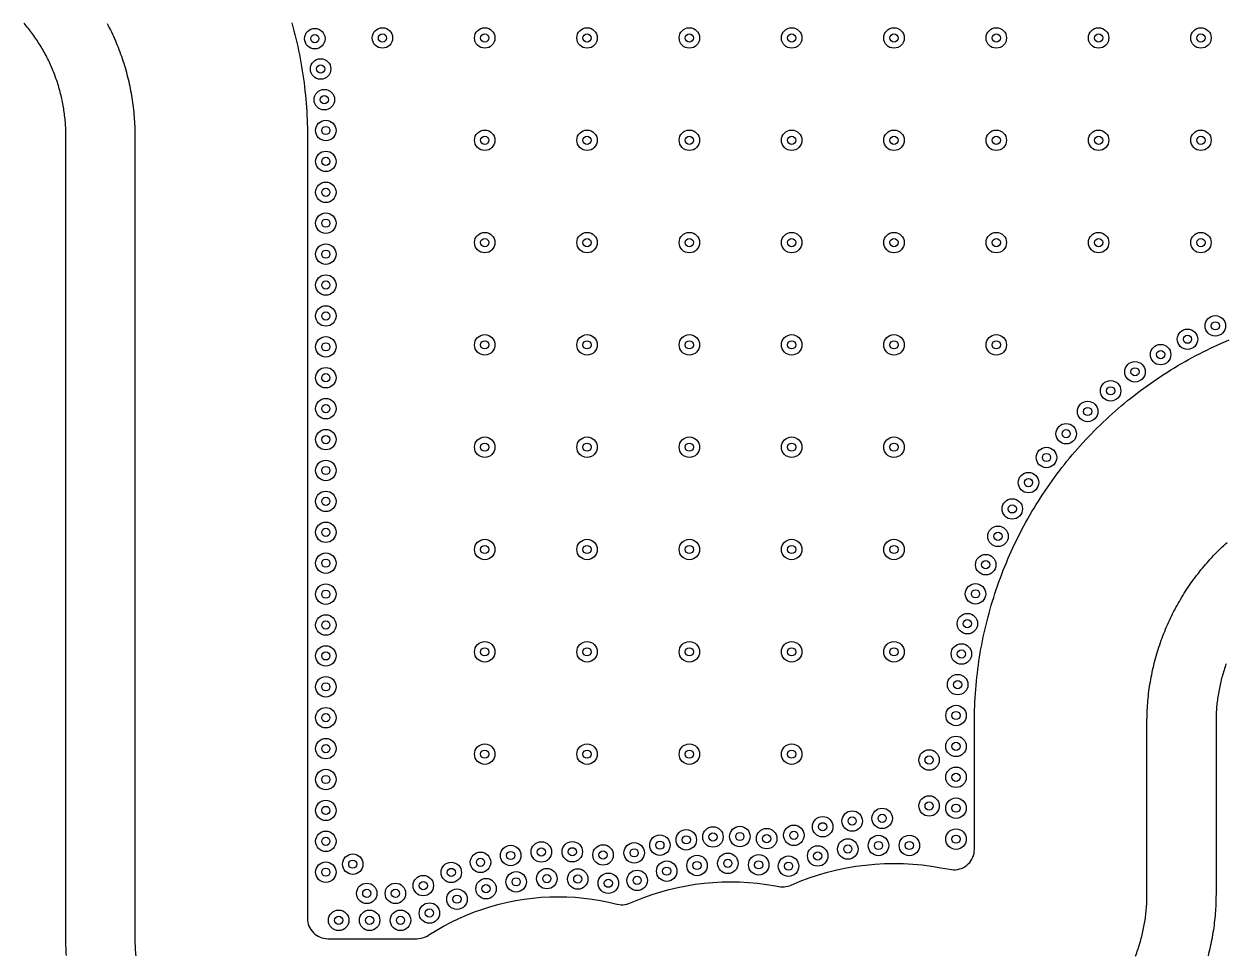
# Model space of a CAD drawing. Header units: millimetres. Extents: x 0 to 99, y -63 to 63.
# Drawn here: x 27.49 to 56.86, y -26.16 to -3.41 of the extents above; entities that cross this region are included whole.
import ezdxf

# ---------------------------------------------------------------- set-up
doc = ezdxf.new("R2010")
doc.units = ezdxf.units.MM
for name, color, linetype in [('TOP_COPPER', 1, 'Continuous'), ('TOP_GROUND_POUR', 3, 'Continuous'), ('VIA_HOLES', 7, 'Continuous'), ('VIA_PADS', 2, 'Continuous')]:
    doc.layers.add(name, color=color, linetype=linetype)

msp = doc.modelspace()

# ---------------------------------------------------------------- linework, layer by layer
at = {"layer": 'TOP_COPPER'}
for points in [[(28.529, -26.168), (28.525, -26.11), (28.522, -26.052), (28.519, -25.994), (28.517, -25.935), (28.516, -25.877), (28.515, -25.819), (28.515, -25.761), (28.515, -6.143), (28.514, -6.101), (28.514, -6.059), (28.513, -6.018), (28.511, -5.976), (28.51, -5.935), (28.507, -5.893), (28.505, -5.851), (28.502, -5.81), (28.498, -5.768), (28.494, -5.727), (28.49, -5.685), (28.485, -5.644), (28.48, -5.603), (28.474, -5.561), (28.468, -5.52), (28.462, -5.479), (28.455, -5.438), (28.448, -5.397), (28.441, -5.356), (28.433, -5.315), (28.424, -5.274), (28.415, -5.234), (28.406, -5.193), (28.397, -5.152), (28.387, -5.112), (28.376, -5.072), (28.366, -5.031), (28.354, -4.991), (28.343, -4.951), (28.331, -4.911), (28.318, -4.872), (28.306, -4.832), (28.293, -4.792), (28.279, -4.753), (28.265, -4.714), (28.251, -4.675), (28.236, -4.636), (28.221, -4.597), (28.206, -4.558), (28.19, -4.52), (28.174, -4.481), (28.157, -4.443), (28.14, -4.405), (28.123, -4.367), (28.105, -4.329), (28.087, -4.292), (28.068, -4.255), (28.049, -4.217), (28.03, -4.18), (28.011, -4.144), (27.991, -4.107), (27.97, -4.071), (27.95, -4.035), (27.929, -3.999), (27.907, -3.963), (27.886, -3.927), (27.864, -3.892), (27.841, -3.857), (27.819, -3.822), (27.795, -3.787), (27.772, -3.753), (27.748, -3.719), (27.724, -3.685), (27.7, -3.651), (27.675, -3.618), (27.65, -3.584), (27.624, -3.551), (27.599, -3.519), (27.572, -3.486), (27.546, -3.454), (27.519, -3.422), (27.492, -3.39)], [(29.523, -3.396), (29.55, -3.447), (29.576, -3.499), (29.602, -3.552), (29.627, -3.604), (29.652, -3.657), (29.677, -3.71), (29.7, -3.763), (29.724, -3.817), (29.746, -3.87), (29.768, -3.924), (29.79, -3.978), (29.811, -4.033), (29.832, -4.087), (29.852, -4.142), (29.871, -4.197), (29.89, -4.252), (29.909, -4.308), (29.927, -4.363), (29.944, -4.419), (29.961, -4.475), (29.977, -4.531), (29.992, -4.587), (30.008, -4.643), (30.022, -4.7), (30.036, -4.756), (30.049, -4.813), (30.062, -4.87), (30.075, -4.927), (30.086, -4.984), (30.097, -5.041), (30.108, -5.099), (30.118, -5.156), (30.128, -5.214), (30.136, -5.271), (30.145, -5.329), (30.153, -5.387), (30.16, -5.445), (30.166, -5.503), (30.172, -5.561), (30.178, -5.619), (30.183, -5.677), (30.187, -5.735), (30.191, -5.793), (30.194, -5.851), (30.197, -5.909), (30.199, -5.968), (30.2, -6.026), (30.201, -6.084), (30.201, -6.143), (30.201, -25.761), (30.201, -25.802), (30.202, -25.844), (30.203, -25.885), (30.204, -25.927), (30.206, -25.969), (30.209, -26.01), (30.211, -26.052), (30.214, -26.093), (30.218, -26.135), (30.222, -26.176)], [(54.654, -26.184), (54.668, -26.145), (54.683, -26.106), (54.696, -26.067), (54.71, -26.028), (54.723, -25.988), (54.736, -25.948), (54.748, -25.909), (54.76, -25.869), (54.772, -25.829), (54.783, -25.789), (54.794, -25.748), (54.804, -25.708), (54.814, -25.668), (54.824, -25.627), (54.833, -25.586), (54.842, -25.546), (54.85, -25.505), (54.858, -25.464), (54.866, -25.423), (54.873, -25.382), (54.879, -25.341), (54.886, -25.3), (54.892, -25.259), (54.897, -25.217), (54.902, -25.176), (54.907, -25.135), (54.911, -25.093), (54.915, -25.052), (54.919, -25.01), (54.922, -24.969), (54.925, -24.927), (54.927, -24.885), (54.929, -24.844), (54.93, -24.802), (54.931, -24.761), (54.932, -24.719), (54.932, -24.677), (54.932, -20.469), (54.932, -20.411), (54.933, -20.353), (54.935, -20.295), (54.937, -20.236), (54.939, -20.178), (54.942, -20.12), (54.946, -20.062), (54.95, -20.003), (54.955, -19.945), (54.961, -19.887), (54.967, -19.829), (54.973, -19.771), (54.981, -19.713), (54.988, -19.656), (54.997, -19.598), (55.006, -19.54), (55.015, -19.483), (55.025, -19.425), (55.036, -19.368), (55.047, -19.311), (55.059, -19.254), (55.071, -19.197), (55.084, -19.14), (55.097, -19.083), (55.111, -19.026), (55.126, -18.97), (55.141, -18.914), (55.156, -18.857), (55.173, -18.801), (55.189, -18.746), (55.207, -18.69), (55.225, -18.634), (55.243, -18.579), (55.262, -18.524), (55.281, -18.469), (55.301, -18.414), (55.322, -18.36), (55.343, -18.305), (55.365, -18.251), (55.387, -18.197), (55.41, -18.143), (55.433, -18.09), (55.457, -18.037), (55.481, -17.984), (55.506, -17.931), (55.531, -17.878), (55.557, -17.826), (55.583, -17.774), (55.61, -17.722), (55.638, -17.671), (55.666, -17.62), (55.694, -17.569), (55.723, -17.518), (55.752, -17.468), (55.782, -17.418), (55.813, -17.368), (55.843, -17.318), (55.875, -17.269), (55.907, -17.22), (55.939, -17.172), (55.972, -17.124), (56.005, -17.076), (56.039, -17.028), (56.073, -16.981), (56.108, -16.934), (56.143, -16.888), (56.179, -16.842), (56.215, -16.796), (56.251, -16.75), (56.288, -16.705), (56.326, -16.66), (56.363, -16.616), (56.402, -16.572), (56.44, -16.528), (56.48, -16.485), (56.519, -16.442), (56.559, -16.4), (56.6, -16.358), (56.64, -16.316), (56.682, -16.275), (56.723, -16.234), (56.765, -16.194), (56.808, -16.154), (56.851, -16.114), (56.894, -16.075)], [(56.868, -19.04), (56.854, -19.08), (56.841, -19.119), (56.827, -19.159), (56.815, -19.198), (56.802, -19.238), (56.79, -19.278), (56.779, -19.318), (56.768, -19.358), (56.757, -19.398), (56.746, -19.439), (56.736, -19.479), (56.727, -19.52), (56.718, -19.56), (56.709, -19.601), (56.701, -19.642), (56.693, -19.683), (56.685, -19.724), (56.678, -19.765), (56.671, -19.806), (56.665, -19.847), (56.659, -19.888), (56.653, -19.929), (56.648, -19.971), (56.643, -20.012), (56.639, -20.054), (56.635, -20.095), (56.632, -20.137), (56.629, -20.178), (56.626, -20.22), (56.624, -20.261), (56.622, -20.303), (56.62, -20.345), (56.619, -20.386), (56.619, -20.428), (56.619, -20.469), (56.619, -24.677), (56.618, -24.736), (56.617, -24.794), (56.616, -24.852), (56.614, -24.911), (56.611, -24.969), (56.608, -25.027), (56.604, -25.085), (56.6, -25.143), (56.595, -25.201), (56.59, -25.259), (56.584, -25.317), (56.577, -25.375), (56.57, -25.433), (56.562, -25.491), (56.554, -25.549), (56.545, -25.606), (56.535, -25.664), (56.525, -25.721), (56.515, -25.779), (56.504, -25.836), (56.492, -25.893), (56.48, -25.95), (56.467, -26.007), (56.453, -26.064), (56.439, -26.12), (56.425, -26.177)]]:
    msp.add_lwpolyline(points, dxfattribs=at)
at = {"layer": 'TOP_GROUND_POUR'}
msp.add_lwpolyline([(34.033, -3.379), (34.059, -3.476), (34.085, -3.572), (34.11, -3.669), (34.134, -3.766), (34.157, -3.863), (34.179, -3.961), (34.2, -4.058), (34.22, -4.156), (34.239, -4.255), (34.258, -4.353), (34.275, -4.451), (34.291, -4.55), (34.306, -4.649), (34.321, -4.748), (34.334, -4.847), (34.346, -4.946), (34.357, -5.045), (34.368, -5.145), (34.377, -5.244), (34.386, -5.344), (34.393, -5.444), (34.4, -5.543), (34.405, -5.643), (34.409, -5.743), (34.413, -5.843), (34.415, -5.943), (34.417, -6.043), (34.417, -6.127), (34.417, -6.243), (34.417, -25.261), (34.42, -25.31), (34.427, -25.358), (34.439, -25.406), (34.455, -25.452), (34.476, -25.496), (34.502, -25.538), (34.531, -25.578), (34.564, -25.614), (34.6, -25.647), (34.64, -25.676), (34.682, -25.702), (34.726, -25.722), (34.772, -25.739), (34.82, -25.751), (34.868, -25.758), (34.917, -25.761), (37.094, -25.761), (37.142, -25.758), (37.189, -25.751), (37.236, -25.74), (37.281, -25.724), (37.325, -25.704), (37.366, -25.68), (37.382, -25.669), (37.561, -25.56), (37.742, -25.455), (37.927, -25.358), (38.116, -25.267), (38.308, -25.184), (38.502, -25.106), (38.7, -25.037), (38.899, -24.973), (39.101, -24.918), (39.304, -24.869), (39.51, -24.829), (39.716, -24.794), (39.924, -24.769), (40.132, -24.749), (40.341, -24.739), (40.549, -24.734), (40.757, -24.739), (40.963, -24.749), (41.168, -24.768), (41.373, -24.792), (41.577, -24.826), (41.779, -24.865), (41.98, -24.913), (41.986, -24.915), (42.033, -24.924), (42.08, -24.929), (42.128, -24.93), (42.176, -24.925), (42.223, -24.917), (42.268, -24.904), (42.313, -24.887), (42.436, -24.835), (42.638, -24.755), (42.842, -24.682), (43.049, -24.616), (43.258, -24.558), (43.469, -24.508), (43.681, -24.465), (43.895, -24.43), (44.11, -24.403), (44.326, -24.383), (44.543, -24.371), (44.761, -24.367), (44.979, -24.371), (45.199, -24.384), (45.419, -24.404), (45.637, -24.432), (45.854, -24.468), (45.937, -24.483), (45.98, -24.49), (46.024, -24.493), (46.068, -24.492), (46.111, -24.487), (46.154, -24.479), (46.196, -24.467), (46.237, -24.451), (46.241, -24.449), (46.458, -24.358), (46.679, -24.276), (46.902, -24.202), (47.128, -24.137), (47.356, -24.08), (47.586, -24.031), (47.818, -23.992), (48.051, -23.961), (48.285, -23.939), (48.52, -23.925), (48.753, -23.921), (48.984, -23.925), (49.213, -23.938), (49.441, -23.959), (49.668, -23.988), (49.894, -24.025), (50.108, -24.065), (50.157, -24.073), (50.206, -24.077), (50.256, -24.075), (50.305, -24.069), (50.354, -24.057), (50.401, -24.041), (50.446, -24.021), (50.489, -23.996), (50.529, -23.967), (50.566, -23.934), (50.6, -23.897), (50.63, -23.857), (50.655, -23.815), (50.677, -23.77), (50.694, -23.724), (50.706, -23.675), (50.713, -23.626), (50.716, -23.577), (50.716, -20.618), (50.716, -20.515), (50.716, -20.454), (50.716, -20.362), (50.718, -20.27), (50.72, -20.17), (50.724, -20.07), (50.728, -19.97), (50.734, -19.87), (50.74, -19.77), (50.748, -19.671), (50.756, -19.571), (50.765, -19.471), (50.776, -19.372), (50.787, -19.273), (50.799, -19.173), (50.813, -19.074), (50.827, -18.975), (50.842, -18.877), (50.858, -18.778), (50.876, -18.68), (50.894, -18.581), (50.913, -18.483), (50.933, -18.385), (50.954, -18.288), (50.976, -18.19), (50.999, -18.093), (51.023, -17.996), (51.048, -17.899), (51.074, -17.802), (51.101, -17.706), (51.128, -17.61), (51.157, -17.514), (51.187, -17.419), (51.218, -17.324), (51.249, -17.229), (51.282, -17.134), (51.315, -17.04), (51.349, -16.946), (51.384, -16.852), (51.421, -16.759), (51.458, -16.666), (51.496, -16.574), (51.535, -16.482), (51.575, -16.39), (51.615, -16.299), (51.657, -16.208), (51.699, -16.118), (51.743, -16.028), (51.787, -15.938), (51.833, -15.849), (51.878, -15.76), (51.926, -15.672), (51.973, -15.584), (52.022, -15.497), (52.072, -15.41), (52.122, -15.324), (52.173, -15.238), (52.226, -15.153), (52.278, -15.068), (52.332, -14.984), (52.387, -14.9), (52.442, -14.817), (52.498, -14.734), (52.556, -14.652), (52.613, -14.57), (52.672, -14.49), (52.731, -14.409), (52.792, -14.329), (52.853, -14.25), (52.915, -14.172), (52.977, -14.094), (53.041, -14.017), (53.105, -13.94), (53.17, -13.864), (53.235, -13.788), (53.302, -13.714), (53.369, -13.639), (53.437, -13.566), (53.505, -13.493), (53.575, -13.421), (53.644, -13.35), (53.715, -13.279), (53.786, -13.209), (53.859, -13.14), (53.931, -13.071), (54.005, -13.004), (54.079, -12.936), (54.154, -12.87), (54.229, -12.804), (54.305, -12.74), (54.382, -12.675), (54.459, -12.612), (54.537, -12.549), (54.616, -12.488), (54.695, -12.426), (54.775, -12.366), (54.855, -12.307), (54.936, -12.248), (55.017, -12.19), (55.099, -12.133), (55.182, -12.077), (55.265, -12.022), (55.349, -11.967), (55.433, -11.913), (55.518, -11.86), (55.603, -11.808), (55.689, -11.757), (55.775, -11.706), (55.862, -11.657), (55.95, -11.608), (56.037, -11.56), (56.126, -11.513), (56.214, -11.467), (56.303, -11.422), (56.393, -11.378), (56.483, -11.334), (56.573, -11.292), (56.664, -11.25), (56.756, -11.209), (56.847, -11.17), (56.939, -11.13)], dxfattribs=at)
at = {"layer": 'VIA_HOLES'}
for centre in [(34.597, -3.767), (36.25, -3.75), (38.75, -3.75), (41.25, -3.75), (43.75, -3.75), (46.25, -3.75), (48.75, -3.75), (51.25, -3.75), (53.75, -3.75), (56.25, -3.75), (34.74, -4.508), (34.83, -5.258), (34.866, -6.012), (38.75, -6.25), (41.25, -6.25), (43.75, -6.25), (46.25, -6.25), (48.75, -6.25), (51.25, -6.25), (53.75, -6.25), (56.25, -6.25), (34.867, -6.767), (34.867, -7.522), (34.867, -8.277), (38.75, -8.75), (41.25, -8.75), (43.75, -8.75), (46.25, -8.75), (48.75, -8.75), (51.25, -8.75), (53.75, -8.75), (56.25, -8.75), (34.867, -9.032), (34.867, -9.788), (34.867, -10.543), (56.602, -10.785), (38.75, -11.25), (41.25, -11.25), (43.75, -11.25), (46.25, -11.25), (48.75, -11.25), (51.25, -11.25), (55.922, -11.112), (34.867, -11.298), (55.266, -11.487), (34.867, -12.053), (54.639, -11.907), (54.044, -12.372), (34.867, -12.808), (53.483, -12.877), (34.867, -13.564), (52.959, -13.421), (38.75, -13.75), (41.25, -13.75), (43.75, -13.75), (46.25, -13.75), (48.75, -13.75), (52.476, -14.002), (34.867, -14.319), (52.036, -14.615), (34.867, -15.074), (51.64, -15.258), (34.867, -15.829), (51.292, -15.928), (38.75, -16.25), (41.25, -16.25), (43.75, -16.25), (46.25, -16.25), (48.75, -16.25), (34.867, -16.584), (50.992, -16.621), (34.867, -17.34), (50.742, -17.333), (34.867, -18.095), (50.544, -18.062), (34.867, -18.85), (38.75, -18.75), (41.25, -18.75), (43.75, -18.75), (46.25, -18.75), (48.75, -18.75), (50.398, -18.803), (34.867, -19.605), (50.306, -19.552), (34.867, -20.36), (50.267, -20.306), (34.867, -21.116), (50.266, -21.061), (38.75, -21.25), (41.25, -21.25), (43.75, -21.25), (46.25, -21.25), (49.608, -21.394), (50.266, -21.816), (34.867, -21.871), (34.867, -22.626), (49.608, -22.516), (50.266, -22.571), (47.729, -22.886), (48.461, -22.82), (44.327, -23.274), (44.984, -23.264), (46.303, -23.234), (47.007, -23.025), (34.867, -23.381), (43.03, -23.474), (43.674, -23.344), (45.639, -23.315), (47.621, -23.569), (48.371, -23.483), (49.126, -23.482), (50.266, -23.327), (39.383, -23.727), (40.133, -23.64), (40.889, -23.636), (41.641, -23.714), (42.401, -23.663), (46.886, -23.738), (34.867, -24.136), (35.525, -23.939), (37.932, -24.141), (38.646, -23.894), (43.197, -24.11), (43.938, -23.971), (44.691, -23.919), (45.445, -23.954), (46.174, -23.989), (37.248, -24.463), (39.518, -24.371), (40.268, -24.292), (41.023, -24.302), (41.77, -24.405), (42.476, -24.335), (35.867, -24.653), (36.567, -24.653), (38.782, -24.538), (38.072, -24.795), (35.181, -25.311), (35.936, -25.311), (36.691, -25.311), (37.398, -25.134)]:
    msp.add_circle(centre, 0.1, dxfattribs=at)
at = {"layer": 'VIA_PADS'}
for centre in [(34.597, -3.767), (36.25, -3.75), (38.75, -3.75), (41.25, -3.75), (43.75, -3.75), (46.25, -3.75), (48.75, -3.75), (51.25, -3.75), (53.75, -3.75), (56.25, -3.75), (34.74, -4.508), (34.83, -5.258), (34.866, -6.012), (38.75, -6.25), (41.25, -6.25), (43.75, -6.25), (46.25, -6.25), (48.75, -6.25), (51.25, -6.25), (53.75, -6.25), (56.25, -6.25), (34.867, -6.767), (34.867, -7.522), (34.867, -8.277), (38.75, -8.75), (41.25, -8.75), (43.75, -8.75), (46.25, -8.75), (48.75, -8.75), (51.25, -8.75), (53.75, -8.75), (56.25, -8.75), (34.867, -9.032), (34.867, -9.788), (34.867, -10.543), (56.602, -10.785), (55.922, -11.112), (34.867, -11.298), (38.75, -11.25), (41.25, -11.25), (43.75, -11.25), (46.25, -11.25), (48.75, -11.25), (51.25, -11.25), (55.266, -11.487), (54.639, -11.907), (34.867, -12.053), (54.044, -12.372), (34.867, -12.808), (53.483, -12.877), (52.959, -13.421), (34.867, -13.564), (38.75, -13.75), (41.25, -13.75), (43.75, -13.75), (46.25, -13.75), (48.75, -13.75), (52.476, -14.002), (34.867, -14.319), (52.036, -14.615), (34.867, -15.074), (51.64, -15.258), (34.867, -15.829), (51.292, -15.928), (38.75, -16.25), (41.25, -16.25), (43.75, -16.25), (46.25, -16.25), (48.75, -16.25), (34.867, -16.584), (50.992, -16.621), (34.867, -17.34), (50.742, -17.333), (34.867, -18.095), (50.544, -18.062), (38.75, -18.75), (41.25, -18.75), (43.75, -18.75), (46.25, -18.75), (48.75, -18.75), (34.867, -18.85), (50.398, -18.803), (34.867, -19.605), (50.306, -19.552), (34.867, -20.36), (50.267, -20.306), (50.266, -21.061), (34.867, -21.116), (38.75, -21.25), (41.25, -21.25), (43.75, -21.25), (46.25, -21.25), (49.608, -21.394), (34.867, -21.871), (50.266, -21.816), (49.608, -22.516), (34.867, -22.626), (48.461, -22.82), (50.266, -22.571), (47.007, -23.025), (47.729, -22.886), (34.867, -23.381), (43.674, -23.344), (44.327, -23.274), (44.984, -23.264), (45.639, -23.315), (46.303, -23.234), (50.266, -23.327), (39.383, -23.727), (40.133, -23.64), (40.889, -23.636), (41.641, -23.714), (42.401, -23.663), (43.03, -23.474), (46.886, -23.738), (47.621, -23.569), (48.371, -23.483), (49.126, -23.482), (35.525, -23.939), (38.646, -23.894), (43.938, -23.971), (44.691, -23.919), (45.445, -23.954), (46.174, -23.989), (34.867, -24.136), (37.932, -24.141), (40.268, -24.292), (41.023, -24.302), (43.197, -24.11), (37.248, -24.463), (38.782, -24.538), (39.518, -24.371), (41.77, -24.405), (42.476, -24.335), (35.867, -24.653), (36.567, -24.653), (38.072, -24.795), (37.398, -25.134), (35.181, -25.311), (35.936, -25.311), (36.691, -25.311)]:
    msp.add_circle(centre, 0.25, dxfattribs=at)

doc.saveas('drawing.dxf')
